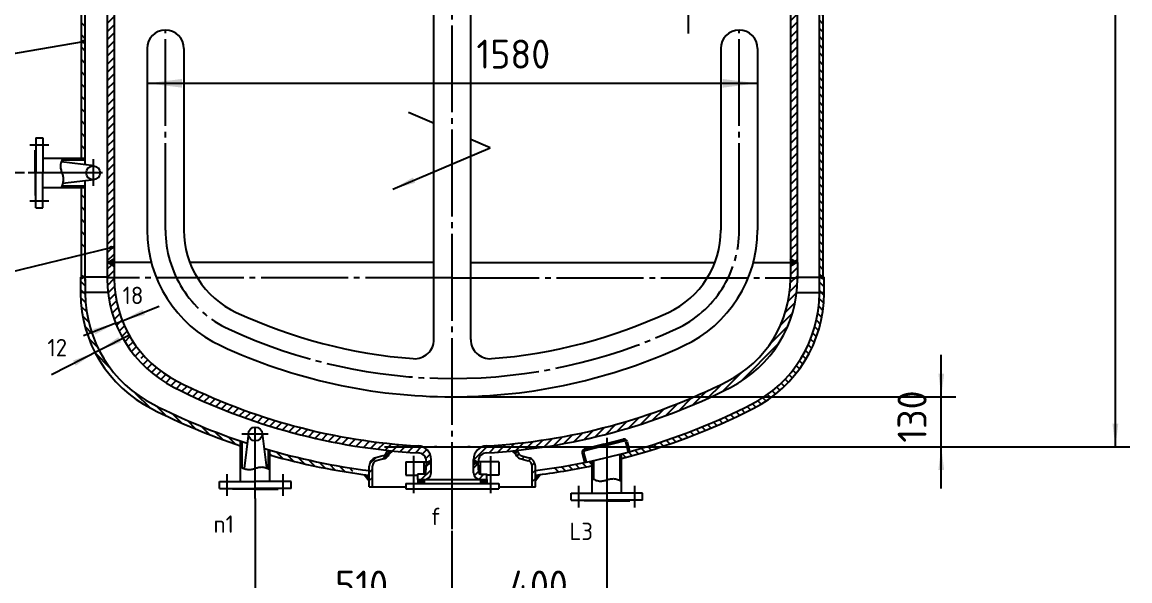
# Model space of a CAD drawing. Extents: x -623 to 82863, y -5386 to 376.
# Drawn here: x 5477.5 to 5668.7, y -234.7 to -138.3 of the extents above; entities that cross this region are included whole.
import ezdxf

# ---------------------------------------------------------------- set-up
doc = ezdxf.new("R2010")
doc.units = 0
doc.linetypes.add('DASHDOT', pattern=[18, 15, -1, 1, -1])
doc.linetypes.add('DASHED', pattern=[4, 3, -1])
doc.layers.get('0').update_dxf_attribs({"color": 8, "linetype": 'CONTINUOUS'})
for name, color, linetype in [('1', 8, 'CONTINUOUS'), ('2', 94, 'DASHDOT'), ('3', 2, 'DASHED'), ('85', 7, 'CONTINUOUS')]:
    doc.layers.add(name, color=color, linetype=linetype)
doc.styles.get("Standard").update_dxf_attribs({"font": 'cadt_en', "bigfont": 'cadt_hz'})
doc.styles.add('STYLE1', font='tssdeng.shx', dxfattribs={"width": 0.7, "bigfont": 'hztxt.shx'})
doc.dimstyles.get("Standard").update_dxf_attribs({"dimtxt": 3.5, "dimasz": 4, "dimexe": 2, "dimexo": 0, "dimgap": 1, "dimtad": 1, "dimtoh": 1, "dimdec": 4, "dimzin": 0, "dimtxsty": 'STANDARD', "dimcen": 0, "dimazin": 3, "dimtfac": 1, "dimtdec": 4, "dimtmove": 0, "dimatfit": 3, "dimtolj": 1, "dimtzin": 0})

# ---------------------------------------------------------------- blocks, each defined once
blk = doc.blocks.new('*D30')
for p, q in [((5517.77, -220.54), (5517.77, -243.01)), ((5517.77, -240.51), (5551.77, -240.51))]:
    blk.add_line(p, q)
for points in [[(5517.77, -240.51), (5521.77, -240.01), (5521.77, -241.01)], [(5551.77, -240.51), (5547.77, -241.01), (5547.77, -240.01)]]:
    blk.add_solid(points)
at = {"style": 'STYLE1'}
blk.add_text('510', height=5, dxfattribs=at).set_placement((5531.56, -237.97))
blk = doc.blocks.new('*D31')
for p, q in [((5578.44, -225.06), (5578.44, -243.01)), ((5551.77, -241.4), (5551.77, -226.08, 1)), ((5551.77, -240.51), (5578.44, -240.51))]:
    blk.add_line(p, q)
for points in [[(5551.77, -240.51), (5555.77, -240.01), (5555.77, -241.01)], [(5578.44, -240.51), (5574.44, -241.01), (5574.44, -240.01)]]:
    blk.add_solid(points)
at = {"style": 'STYLE1'}
blk.add_text('400', height=5, dxfattribs=at).set_placement((5561.58, -237.97))
blk = doc.blocks.new('*U48')
at = {"layer": '1'}
for p, q in [((5547.6, -214.36), (5548.04, -213.93)), ((5547.82, -214.05), (5548.11, -214.33)), ((5548, -213.94), (5548.11, -214.05)), ((5547.47, -214.26), (5547.54, -214.33)), ((5548.11, -214.61), (5547.65, -214.15)), ((5547.78, -214.47), (5548.11, -214.14)), ((5547.96, -214.57), (5548.11, -214.42)), ((5545.84, -217.82), (5546.39, -217.27)), ((5545.84, -217.54), (5546.11, -217.27)), ((5545.84, -217.44), (5546.34, -217.94)), ((5545.84, -217.72), (5546.06, -217.94)), ((5546.62, -217.94), (5545.96, -217.27)), ((5546, -217.94), (5546.67, -217.27)), ((5546.91, -217.94), (5546.24, -217.27)), ((5546.29, -217.94), (5546.91, -217.32)), ((5546.52, -217.27), (5546.91, -217.65)), ((5546.57, -217.94), (5546.91, -217.6)), ((5546.81, -217.27), (5546.91, -217.37)), ((5546.85, -217.94), (5546.91, -217.89, 1))]:
    blk.add_line(p, q, dxfattribs=at)
blk = doc.blocks.new('*U49')
at = {"layer": '1'}
for p, q in [((5555.44, -214.16), (5555.61, -213.99)), ((5555.44, -214.03), (5555.84, -214.43)), ((5555.44, -214.44), (5555.79, -214.09)), ((5555.66, -214.53), (5555.44, -214.31)), ((5555.48, -214.63), (5555.44, -214.59)), ((5555.6, -214.56), (5555.97, -214.19)), ((5556.02, -214.32), (5555.78, -214.08)), ((5556.64, -217.77), (5557.14, -217.27)), ((5556.64, -217.49), (5556.85, -217.27)), ((5557.09, -217.94), (5556.64, -217.49)), ((5556.81, -217.94), (5556.64, -217.77)), ((5557.37, -217.94), (5556.7, -217.27)), ((5556.75, -217.94), (5557.42, -217.27)), ((5557.65, -217.94), (5556.99, -217.27)), ((5557.04, -217.94), (5557.7, -217.27)), ((5557.27, -217.27), (5557.71, -217.71)), ((5557.32, -217.94), (5557.71, -217.55)), ((5557.71, -217.42), (5557.55, -217.27)), ((5557.6, -217.94), (5557.71, -217.83, 1))]:
    blk.add_line(p, q, dxfattribs=at)
blk = doc.blocks.new('*U50')
at = {"layer": '1'}
for p, q in [((5492.24, -93.23), (5492.27, -93.2)), ((5492.24, -94.64), (5493.44, -93.44)), ((5492.24, -96.06), (5493.44, -94.86)), ((5492.24, -97.47), (5493.44, -96.27)), ((5492.24, -98.89), (5493.44, -97.69)), ((5492.24, -100.3), (5493.44, -99.1)), ((5492.24, -101.71), (5493.44, -100.51)), ((5492.24, -103.13), (5493.44, -101.93)), ((5492.24, -104.54), (5493.44, -103.34)), ((5492.24, -105.96), (5493.44, -104.76)), ((5492.24, -107.37), (5493.44, -106.17)), ((5492.24, -108.79), (5493.44, -107.59)), ((5492.24, -110.2), (5493.44, -109)), ((5492.24, -111.61), (5493.44, -110.41)), ((5492.24, -113.03), (5493.44, -111.83)), ((5492.24, -114.44), (5493.44, -113.24)), ((5492.24, -115.86), (5493.44, -114.66)), ((5492.24, -117.27), (5493.44, -116.07)), ((5492.24, -118.69), (5493.44, -117.49)), ((5492.24, -120.1), (5493.44, -118.9)), ((5492.24, -121.51), (5493.44, -120.31)), ((5492.24, -122.93), (5493.44, -121.73)), ((5492.24, -124.34), (5493.44, -123.14)), ((5492.24, -125.76), (5493.44, -124.56)), ((5492.24, -127.17), (5493.44, -125.97)), ((5492.24, -128.58), (5493.44, -127.38)), ((5492.24, -130), (5493.44, -128.8)), ((5492.24, -131.41), (5493.44, -130.21)), ((5492.24, -132.83), (5493.44, -131.63)), ((5492.24, -134.24), (5493.44, -133.04)), ((5492.24, -135.66), (5493.44, -134.46)), ((5492.24, -137.07), (5493.44, -135.87)), ((5492.24, -138.48), (5493.44, -137.28)), ((5492.24, -139.9), (5493.44, -138.7)), ((5492.24, -141.31), (5493.44, -140.11)), ((5492.24, -142.73), (5493.44, -141.53)), ((5492.24, -144.14), (5493.44, -142.94)), ((5492.24, -145.56), (5493.44, -144.36)), ((5492.24, -146.97), (5493.44, -145.77)), ((5492.24, -148.38), (5493.44, -147.18)), ((5492.24, -149.8), (5493.44, -148.6)), ((5492.24, -151.21), (5493.44, -150.01)), ((5492.24, -152.63), (5493.44, -151.43)), ((5492.24, -154.04), (5493.44, -152.84)), ((5492.24, -155.45), (5493.44, -154.25)), ((5492.24, -156.87), (5493.44, -155.67)), ((5492.24, -158.28), (5493.44, -157.08)), ((5492.24, -159.7), (5493.44, -158.5)), ((5492.24, -161.11), (5493.44, -159.91)), ((5492.24, -162.53), (5493.44, -161.33)), ((5492.24, -163.94), (5493.44, -162.74)), ((5492.24, -165.35), (5493.44, -164.15)), ((5492.24, -166.77), (5493.44, -165.57)), ((5492.24, -168.18), (5493.44, -166.98)), ((5492.24, -169.6), (5493.44, -168.4)), ((5492.24, -171.01), (5493.44, -169.81)), ((5492.24, -172.43), (5493.44, -171.23)), ((5492.24, -173.84), (5493.44, -172.64)), ((5492.24, -175.25), (5493.44, -174.05)), ((5492.24, -176.67), (5493.44, -175.47)), ((5492.24, -178.08), (5493.44, -176.88)), ((5492.24, -179.5), (5493.44, -178.3, 1))]:
    blk.add_line(p, q, dxfattribs=at)
blk = doc.blocks.new('*U51')
at = {"layer": '1'}
for p, q in [((5492.24, -180.91), (5493.01, -180.14)), ((5492.24, -182.33), (5493.44, -181.13)), ((5492.27, -183.71), (5493.44, -182.54)), ((5492.38, -185.01), (5493.48, -183.91)), ((5492.56, -186.24), (5493.61, -185.19)), ((5492.8, -187.42), (5493.81, -186.41)), ((5493.1, -188.53), (5494.08, -187.56)), ((5493.45, -189.6), (5494.4, -188.65)), ((5493.84, -190.62), (5494.76, -189.7)), ((5494.28, -191.6), (5495.18, -190.7)), ((5494.75, -192.54), (5495.64, -191.65)), ((5495.27, -193.44), (5496.14, -192.56)), ((5495.82, -194.3), (5496.68, -193.44)), ((5496.4, -195.13), (5497.26, -194.27)), ((5497.02, -195.93), (5497.88, -195.07)), ((5497.68, -196.68), (5497.73, -196.63)), ((5498.07, -196.29), (5498.53, -195.83)), ((5498.37, -197.41), (5499.22, -196.56)), ((5499.09, -198.1), (5499.94, -197.25)), ((5499.85, -198.76), (5500.7, -197.91)), ((5500.64, -199.38), (5501.49, -198.53)), ((5501.46, -199.97), (5502.33, -199.11)), ((5502.32, -200.53), (5503.2, -199.65)), ((5503.22, -201.04), (5504.11, -200.16)), ((5504.15, -201.53), (5505.05, -200.63)), ((5505.1, -201.99), (5505.99, -201.1)), ((5506.05, -202.46), (5506.95, -201.55)), ((5507.01, -202.91), (5507.92, -202)), ((5507.98, -203.35), (5508.89, -202.45)), ((5508.96, -203.79), (5509.87, -202.88)), ((5509.94, -204.22), (5510.86, -203.3)), ((5510.94, -204.64), (5511.86, -203.72)), ((5511.94, -205.05), (5512.86, -204.13)), ((5512.95, -205.45), (5513.88, -204.53)), ((5513.97, -205.85), (5514.9, -204.92)), ((5515, -206.23), (5515.94, -205.3)), ((5516.04, -206.61), (5516.98, -205.67)), ((5517.08, -206.98), (5518.03, -206.03)), ((5518.14, -207.34), (5519.09, -206.39)), ((5519.2, -207.68), (5520.16, -206.73)), ((5520.28, -208.02), (5521.24, -207.06)), ((5521.36, -208.36), (5522.33, -207.39)), ((5522.46, -208.68), (5523.43, -207.7)), ((5523.56, -208.99), (5524.54, -208.01)), ((5524.67, -209.29), (5525.66, -208.3)), ((5525.8, -209.58), (5526.79, -208.59)), ((5526.93, -209.86), (5527.93, -208.86)), ((5528.08, -210.12), (5529.08, -209.12)), ((5529.23, -210.38), (5530.25, -209.37)), ((5530.4, -210.63), (5531.42, -209.61)), ((5531.58, -210.86), (5532.61, -209.84)), ((5532.77, -211.09), (5533.81, -210.05)), ((5533.97, -211.3), (5535.02, -210.26)), ((5535.19, -211.5), (5536.24, -210.45)), ((5536.42, -211.69), (5537.48, -210.62)), ((5537.66, -211.86), (5538.73, -210.79)), ((5538.91, -212.02), (5539.99, -210.94)), ((5540.18, -212.17), (5541.27, -211.08)), ((5541.46, -212.3), (5542.56, -211.2)), ((5542.76, -212.42), (5543.87, -211.3)), ((5544.07, -212.52), (5545.19, -211.4)), ((5545.39, -212.61), (5546.46, -211.54)), ((5546.56, -212.85), (5547.36, -212.06)), ((5547.21, -213.62), (5547.94, -212.89, 1))]:
    blk.add_line(p, q, dxfattribs=at)
blk = doc.blocks.new('*U52')
at = {"layer": '1'}
for p, q in [((5610.11, -180.42), (5610.19, -180.34)), ((5610.11, -181.84), (5611.31, -180.64)), ((5609.98, -184.79), (5611.29, -183.49)), ((5610.09, -183.26), (5611.31, -182.05)), ((5609.72, -186.47), (5611.16, -185.02)), ((5609.24, -188.36), (5610.89, -186.71)), ((5608.4, -190.61), (5610.43, -188.59)), ((5606.6, -193.83), (5609.63, -190.8)), ((5601.47, -200.38), (5608.08, -193.76, 1)), ((5598.42, -202.01), (5601.53, -198.9)), ((5593.22, -204.38), (5595.57, -202.03)), ((5595.74, -203.27), (5598.27, -200.75)), ((5588.54, -206.23), (5590.62, -204.15)), ((5590.83, -205.36), (5593.03, -203.16)), ((5584.22, -207.72), (5586.12, -205.83)), ((5586.34, -207.02), (5588.32, -205.03)), ((5576.37, -209.91), (5578.02, -208.27)), ((5578.25, -209.45), (5579.95, -207.75)), ((5580.18, -208.93), (5581.94, -207.17)), ((5582.17, -208.36), (5583.99, -206.54)), ((5567.6, -211.62), (5569.04, -210.17)), ((5569.28, -211.35), (5570.76, -209.87)), ((5571, -211.05), (5572.51, -209.53)), ((5572.75, -210.71), (5574.3, -209.16)), ((5574.54, -210.33), (5576.14, -208.74)), ((5555.44, -213.88), (5557.89, -211.42)), ((5558.12, -212.61), (5559.41, -211.32)), ((5559.63, -212.51), (5560.94, -211.2)), ((5561.17, -212.38), (5562.51, -211.05)), ((5562.74, -212.23), (5564.1, -210.88)), ((5564.33, -212.06), (5565.72, -210.67)), ((5565.95, -211.85), (5567.36, -210.44)), ((5546.39, -217.27), (5548.11, -215.55)), ((5547.25, -214.99), (5547.78, -214.47)), ((5555.44, -215.29), (5556.25, -214.48)), ((5555.56, -216.59), (5556.35, -215.79)), ((5545.84, -216.41), (5545.91, -216.34)), ((5556.33, -217.23), (5557.22, -216.34)), ((5557.7, -217.27), (5557.71, -217.27))]:
    blk.add_line(p, q, dxfattribs=at)
blk = doc.blocks.new('*U53')
at = {"layer": '1'}
for p, q in [((5610.11, -60.22), (5610.51, -59.82)), ((5610.11, -61.63), (5611.31, -60.43)), ((5610.11, -63.04), (5611.31, -61.84)), ((5610.11, -64.46), (5611.31, -63.26)), ((5610.11, -65.87), (5611.31, -64.67)), ((5610.11, -67.29), (5611.31, -66.09)), ((5610.11, -68.7), (5611.31, -67.5)), ((5610.11, -70.12), (5611.31, -68.92)), ((5610.11, -71.53), (5611.31, -70.33)), ((5610.11, -72.94), (5611.31, -71.74)), ((5610.11, -74.36), (5611.31, -73.16)), ((5610.11, -75.77), (5611.31, -74.57)), ((5610.11, -77.19), (5611.31, -75.99)), ((5610.11, -78.6), (5611.31, -77.4)), ((5610.11, -80.01), (5611.31, -78.81)), ((5610.11, -81.43), (5611.31, -80.23)), ((5610.11, -82.84), (5611.31, -81.64)), ((5610.11, -84.26), (5611.31, -83.06)), ((5610.11, -85.67), (5611.31, -84.47)), ((5610.11, -87.09), (5611.31, -85.89)), ((5610.11, -88.5), (5611.31, -87.3)), ((5610.11, -89.91), (5611.31, -88.71)), ((5610.11, -91.33), (5611.31, -90.13)), ((5610.11, -92.74), (5611.31, -91.54)), ((5610.11, -94.16), (5611.31, -92.96)), ((5610.11, -95.57), (5611.31, -94.37)), ((5610.11, -96.99), (5611.31, -95.79)), ((5610.11, -98.4), (5611.31, -97.2)), ((5610.11, -99.81), (5611.31, -98.61)), ((5610.11, -101.23), (5611.31, -100.03)), ((5610.11, -102.64), (5611.31, -101.44)), ((5610.11, -104.06), (5611.31, -102.86)), ((5610.11, -105.47), (5611.31, -104.27)), ((5610.11, -106.88), (5611.31, -105.68)), ((5610.11, -108.3), (5611.31, -107.1)), ((5610.11, -109.71), (5611.31, -108.51)), ((5610.11, -111.13), (5611.31, -109.93)), ((5610.11, -112.54), (5611.31, -111.34)), ((5610.11, -113.96), (5611.31, -112.76)), ((5610.11, -115.37), (5611.31, -114.17)), ((5610.11, -116.78), (5611.31, -115.58)), ((5610.11, -118.2), (5611.31, -117)), ((5610.11, -119.61), (5611.31, -118.41)), ((5610.11, -121.03), (5611.31, -119.83)), ((5610.11, -122.44), (5611.31, -121.24)), ((5610.11, -123.86), (5611.31, -122.66)), ((5610.11, -125.27), (5611.31, -124.07)), ((5610.11, -126.68), (5611.31, -125.48)), ((5610.11, -128.1), (5611.31, -126.9)), ((5610.11, -129.51), (5611.31, -128.31)), ((5610.11, -130.93), (5611.31, -129.73)), ((5610.11, -132.34), (5611.31, -131.14)), ((5610.11, -133.75), (5611.31, -132.55)), ((5610.11, -135.17), (5611.31, -133.97)), ((5610.11, -136.58), (5611.31, -135.38)), ((5610.11, -138), (5611.31, -136.8)), ((5610.11, -139.41), (5611.31, -138.21)), ((5610.11, -140.83), (5611.31, -139.63)), ((5610.11, -142.24), (5611.31, -141.04)), ((5610.11, -143.65), (5611.31, -142.45)), ((5610.11, -145.07), (5611.31, -143.87)), ((5610.11, -146.48), (5611.31, -145.28)), ((5610.11, -147.9), (5611.31, -146.7)), ((5610.11, -149.31), (5611.31, -148.11)), ((5610.11, -150.73), (5611.31, -149.53)), ((5610.11, -152.14), (5611.31, -150.94)), ((5610.11, -153.55), (5611.31, -152.35)), ((5610.11, -154.97), (5611.31, -153.77)), ((5610.11, -156.38), (5611.31, -155.18)), ((5610.11, -157.8), (5611.31, -156.6)), ((5610.11, -159.21), (5611.31, -158.01)), ((5610.11, -160.62), (5611.31, -159.42)), ((5610.11, -162.04), (5611.31, -160.84)), ((5610.11, -163.45), (5611.31, -162.25)), ((5610.11, -164.87), (5611.31, -163.67)), ((5610.11, -166.28), (5611.31, -165.08)), ((5610.11, -167.7), (5611.31, -166.5)), ((5610.11, -169.11), (5611.31, -167.91)), ((5610.11, -170.52), (5611.31, -169.32)), ((5610.11, -171.94), (5611.31, -170.74)), ((5610.11, -173.35), (5611.31, -172.15)), ((5610.11, -174.77), (5611.31, -173.57)), ((5610.11, -176.18), (5611.31, -174.98)), ((5610.11, -177.6), (5611.31, -176.4)), ((5610.11, -179.01), (5611.31, -177.81)), ((5610.91, -179.62), (5611.31, -179.22, 1))]:
    blk.add_line(p, q, dxfattribs=at)
blk = doc.blocks.new('*U54')
blk.add_line((5493.51, -190.33), (5501.19, -187.31))
blk.add_solid([(5494.81, -189.82), (5498.35, -187.89), (5498.72, -188.82)])
blk = doc.blocks.new('*U55')
blk.add_line((5493.69, -190.26), (5488.11, -192.45))
blk.add_solid([(5493.69, -190.26), (5490.15, -192.19), (5489.79, -191.25)])
blk = doc.blocks.new('*U56')
for p, q in [((5487.64, -183), (5488.44, -183.79)), ((5488.33, -182.27), (5488.44, -182.38)), ((5487.64, -184.41), (5488.44, -185.21)), ((5487.65, -185.84), (5488.5, -186.68)), ((5487.75, -187.35), (5488.68, -188.28)), ((5489.01, -190.03), (5487.98, -189)), ((5489.58, -192.01), (5488.39, -190.81)), ((5490.56, -194.4), (5489.05, -192.89)), ((5492.74, -197.99), (5490.19, -195.44, 1))]:
    blk.add_line(p, q)
blk = doc.blocks.new('*U57')
for p, q in [((5488.07, -182.14), (5487.64, -182.57)), ((5487.65, -182.27), (5487.64, -182.29)), ((5487.71, -182.62), (5487.64, -182.54)), ((5487.89, -182.51), (5487.65, -182.27)), ((5487.89, -182.03), (5487.77, -182.15)), ((5488.07, -182.41), (5487.77, -182.11)), ((5488.25, -182.31), (5488.09, -182.15)), ((5488.25, -182.24), (5488.1, -182.39, 1))]:
    blk.add_line(p, q)
blk = doc.blocks.new('*U58')
blk.add_line((5490.92, -194.88), (5482.61, -199.16))
blk.add_solid([(5490.11, -195.3), (5486.78, -197.58), (5486.33, -196.69)])
blk = doc.blocks.new('*U59')
blk.add_line((5490.82, -194.93), (5496.16, -192.19))
blk.add_solid([(5490.82, -194.93), (5494.15, -192.66), (5494.61, -193.55)])
blk = doc.blocks.new('*U60')
for p, q in [((5493.55, -200.22), (5494.84, -201.51, 1)), ((5497.07, -202.32), (5499.62, -204.87)), ((5500.67, -204.51), (5502.41, -206.25)), ((5503.41, -205.84), (5505.03, -207.46)), ((5506, -207.01), (5507.52, -208.53)), ((5509.9, -209.49), (5508.46, -208.06)), ((5510.81, -208.99), (5512.18, -210.36)), ((5513.06, -209.83), (5514.37, -211.14)), ((5515.24, -210.59), (5515.24, -210.6))]:
    blk.add_line(p, q)
blk = doc.blocks.new('*U61')
for p, q in [((5575.91, -217.11), (5576.01, -217.16, 1)), ((5576.01, -217.16), (5576.14, -217.21)), ((5576.14, -217.21), (5576.29, -217.27)), ((5576.29, -217.27), (5576.45, -217.33)), ((5576.45, -217.33), (5576.62, -217.39)), ((5576.62, -217.39), (5576.79, -217.44)), ((5576.79, -217.44), (5576.97, -217.48)), ((5576.97, -217.48), (5577.15, -217.51)), ((5577.15, -217.51), (5577.32, -217.52)), ((5577.32, -217.52), (5577.49, -217.51)), ((5577.49, -217.51), (5577.65, -217.5)), ((5577.65, -217.5), (5577.81, -217.47)), ((5577.81, -217.47), (5577.97, -217.44)), ((5577.97, -217.44), (5578.13, -217.4)), ((5578.13, -217.4), (5578.28, -217.35)), ((5578.28, -217.35), (5578.44, -217.3)), ((5578.44, -217.3), (5578.59, -217.26)), ((5578.59, -217.26), (5578.75, -217.21)), ((5578.75, -217.21), (5578.91, -217.17)), ((5578.91, -217.17), (5579.06, -217.14)), ((5579.06, -217.14), (5579.22, -217.11)), ((5579.22, -217.11), (5579.39, -217.1)), ((5579.39, -217.1), (5579.56, -217.09)), ((5579.56, -217.09), (5579.73, -217.1)), ((5579.73, -217.1), (5579.91, -217.13)), ((5579.91, -217.13), (5580.08, -217.17)), ((5580.08, -217.17), (5580.26, -217.22)), ((5580.26, -217.22), (5580.43, -217.28)), ((5580.43, -217.28), (5580.59, -217.34)), ((5580.59, -217.34), (5580.73, -217.4)), ((5580.73, -217.4), (5580.86, -217.45)), ((5580.86, -217.45), (5580.97, -217.5))]:
    blk.add_line(p, q)
blk = doc.blocks.new('*U62')
for p, q in [((5580.71, -213.84), (5580.97, -214.1)), ((5575.91, -214.69), (5576.17, -214.96)), ((5580.71, -215.25), (5580.97, -215.52)), ((5575.91, -216.11), (5576.17, -216.37, 1)), ((5580.71, -216.66), (5580.97, -216.93))]:
    blk.add_line(p, q)
blk = doc.blocks.new('*U63')
for p, q in [((5615.11, -183.18), (5615.91, -183.98)), ((5615.11, -184.6), (5615.9, -185.39)), ((5614.99, -187.31), (5615.71, -188.03)), ((5615.09, -185.99), (5615.84, -186.75)), ((5614.82, -188.56), (5615.51, -189.25)), ((5614.31, -190.87), (5614.96, -191.52)), ((5614.6, -189.74), (5615.26, -190.41)), ((5613.6, -192.99), (5614.22, -193.61)), ((5613.98, -191.96), (5614.61, -192.58)), ((5612.72, -194.94), (5613.31, -195.53)), ((5613.18, -193.98), (5613.78, -194.59)), ((5611.68, -196.73), (5612.26, -197.31)), ((5612.22, -195.85), (5612.8, -196.44)), ((5610.51, -198.38), (5611.08, -198.95)), ((5611.11, -197.57), (5611.69, -198.15)), ((5608.49, -200.61), (5609.06, -201.18)), ((5609.2, -199.9), (5609.76, -200.47)), ((5609.87, -199.16), (5610.44, -199.73)), ((5606.18, -202.54), (5606.75, -203.11)), ((5606.98, -201.93), (5607.55, -202.5)), ((5607.75, -201.29), (5608.32, -201.85)), ((5603.56, -204.16), (5604.15, -204.75)), ((5604.47, -203.66), (5605.05, -204.24)), ((5605.34, -203.12), (5605.92, -203.69)), ((5599.75, -206.02), (5600.36, -206.62)), ((5600.72, -205.56), (5601.32, -206.16)), ((5601.67, -205.1), (5602.27, -205.7)), ((5602.62, -204.64), (5603.22, -205.23)), ((5594.83, -208.16), (5595.44, -208.77)), ((5595.83, -207.75), (5596.44, -208.36)), ((5596.82, -207.33), (5597.43, -207.93)), ((5597.81, -206.9), (5598.41, -207.5)), ((5598.78, -206.46), (5599.39, -207.06)), ((5589.71, -210.11), (5590.33, -210.74)), ((5590.75, -209.74), (5591.37, -210.36)), ((5591.78, -209.35), (5592.4, -209.98)), ((5592.8, -208.96), (5593.42, -209.58)), ((5593.82, -208.57), (5594.44, -209.18)), ((5585.46, -211.52), (5585.55, -211.61, 1)), ((5586.53, -211.18), (5586.96, -211.61)), ((5587.6, -210.83), (5588.23, -211.46)), ((5588.66, -210.47), (5589.29, -211.1))]:
    blk.add_line(p, q)
blk = doc.blocks.new('*U64')
for p, q in [((5615.77, -67.88), (5615.11, -67.22)), ((5615.77, -69.3), (5615.11, -68.63)), ((5615.77, -70.71), (5615.11, -70.05)), ((5615.77, -72.13), (5615.11, -71.46)), ((5615.11, -72.87), (5615.77, -73.54)), ((5615.77, -74.95), (5615.11, -74.29)), ((5615.77, -76.37), (5615.11, -75.7)), ((5615.77, -77.78), (5615.11, -77.12)), ((5615.77, -79.2), (5615.11, -78.53)), ((5615.77, -80.61), (5615.11, -79.94)), ((5615.77, -82.03), (5615.11, -81.36)), ((5615.77, -83.44), (5615.11, -82.77)), ((5615.77, -84.85), (5615.11, -84.19)), ((5615.77, -86.27), (5615.11, -85.6)), ((5615.77, -87.68), (5615.11, -87.02)), ((5615.77, -89.1), (5615.11, -88.43)), ((5615.77, -90.51), (5615.11, -89.84)), ((5615.77, -91.93), (5615.11, -91.26)), ((5615.77, -93.34), (5615.11, -92.67)), ((5615.77, -94.75), (5615.11, -94.09)), ((5615.77, -96.17), (5615.11, -95.5)), ((5615.77, -97.58), (5615.11, -96.92)), ((5615.77, -99), (5615.11, -98.33)), ((5615.77, -100.41), (5615.11, -99.74)), ((5615.77, -101.82), (5615.11, -101.16)), ((5615.77, -103.24), (5615.11, -102.57)), ((5615.77, -104.65), (5615.11, -103.99)), ((5615.77, -106.07), (5615.11, -105.4)), ((5615.77, -107.48), (5615.11, -106.81)), ((5615.77, -108.9), (5615.11, -108.23)), ((5615.77, -110.31), (5615.11, -109.64)), ((5615.77, -111.72), (5615.11, -111.06)), ((5615.77, -113.14), (5615.11, -112.47)), ((5615.77, -114.55), (5615.11, -113.89)), ((5615.77, -115.97), (5615.11, -115.3)), ((5615.77, -117.38), (5615.11, -116.71)), ((5615.77, -118.8), (5615.11, -118.13)), ((5615.77, -120.21), (5615.11, -119.54)), ((5615.77, -121.62), (5615.11, -120.96)), ((5615.77, -123.04), (5615.11, -122.37)), ((5615.77, -124.45), (5615.11, -123.79)), ((5615.77, -125.87), (5615.11, -125.2)), ((5615.77, -127.28), (5615.11, -126.61)), ((5615.11, -128.03), (5615.77, -128.69)), ((5615.77, -130.11), (5615.11, -129.44)), ((5615.77, -131.52), (5615.11, -130.86)), ((5615.77, -132.94), (5615.11, -132.27)), ((5615.77, -134.35), (5615.11, -133.68)), ((5615.77, -135.77), (5615.11, -135.1)), ((5615.77, -137.18), (5615.11, -136.51)), ((5615.77, -138.59), (5615.11, -137.93)), ((5615.77, -140.01), (5615.11, -139.34)), ((5615.77, -141.42), (5615.11, -140.76)), ((5615.77, -142.84), (5615.11, -142.17)), ((5615.77, -144.25), (5615.11, -143.58)), ((5615.77, -145.67), (5615.11, -145)), ((5615.77, -147.08), (5615.11, -146.41)), ((5615.77, -148.49), (5615.11, -147.83)), ((5615.77, -149.91), (5615.11, -149.24)), ((5615.77, -151.32), (5615.11, -150.66)), ((5615.77, -152.74), (5615.11, -152.07)), ((5615.77, -154.15), (5615.11, -153.48)), ((5615.11, -154.9), (5615.77, -155.56)), ((5615.77, -156.98), (5615.11, -156.31)), ((5615.77, -158.39), (5615.11, -157.73)), ((5615.77, -159.81), (5615.11, -159.14)), ((5615.77, -161.22), (5615.11, -160.56)), ((5615.77, -162.64), (5615.11, -161.97)), ((5615.77, -164.05), (5615.11, -163.38)), ((5615.77, -165.46), (5615.11, -164.8)), ((5615.77, -166.88), (5615.11, -166.21)), ((5615.77, -168.29), (5615.11, -167.63)), ((5615.77, -169.71), (5615.11, -169.04)), ((5615.77, -171.12), (5615.11, -170.45)), ((5615.77, -172.54), (5615.11, -171.87)), ((5615.77, -173.95), (5615.11, -173.28)), ((5615.77, -175.36), (5615.11, -174.7)), ((5615.77, -176.78), (5615.11, -176.11)), ((5615.77, -178.19), (5615.11, -177.53)), ((5615.77, -179.61), (5615.11, -178.94)), ((5615.77, -181.02), (5615.11, -180.35)), ((5615.11, -181.77), (5615.61, -182.27, 1))]:
    blk.add_line(p, q)
blk = doc.blocks.new('*U65')
for p, q in [((5615.29, -182.31), (5615.45, -182.15)), ((5615.29, -182.24), (5615.45, -182.39)), ((5615.47, -182.41), (5615.77, -182.11)), ((5615.47, -182.14), (5615.91, -182.57)), ((5615.65, -182.03), (5615.77, -182.15)), ((5615.65, -182.51), (5615.89, -182.27)), ((5615.83, -182.62), (5615.91, -182.54, 1)), ((5615.89, -182.27), (5615.91, -182.29))]:
    blk.add_line(p, q)
blk = doc.blocks.new('*U66')
for p, q in [((5520.55, -213.08), (5520.31, -212.83, 1)), ((5522.5, -213.61), (5521.36, -212.47)), ((5524.39, -214.09), (5523.29, -212.99)), ((5526.25, -214.53), (5525.17, -213.46)), ((5527.01, -213.88), (5528.06, -214.93)), ((5528.81, -214.27), (5529.83, -215.29)), ((5530.57, -214.62), (5531.57, -215.61)), ((5532.3, -214.93), (5533.28, -215.91)), ((5534, -215.21), (5534.57, -215.79))]:
    blk.add_line(p, q)
blk = doc.blocks.new('*U67')
for p, q in [((5569.38, -215.24), (5570.08, -215.94, 1)), ((5570.6, -215.04), (5571.29, -215.73)), ((5571.8, -214.83), (5572.49, -215.52)), ((5573, -214.61), (5573.68, -215.3)), ((5574.18, -214.38), (5574.86, -215.06)), ((5575.35, -214.14), (5575.91, -214.69))]:
    blk.add_line(p, q)
blk = doc.blocks.new('*U68')
for p, q in [((5585.01, -212.49), (5584.37, -211.84)), ((5586.09, -212.15), (5585.55, -211.61)), ((5587.17, -211.81), (5586.96, -211.61)), ((5581.71, -213.43), (5581.06, -212.78, 1)), ((5582.82, -213.13), (5582.17, -212.48)), ((5583.92, -212.81), (5583.28, -212.17))]:
    blk.add_line(p, q)
blk = doc.blocks.new('*U69')
for p, q in [((5515.51, -210.86), (5515.24, -210.6)), ((5515.51, -212.28), (5515.24, -212.01)), ((5515.24, -213.42), (5515.51, -213.69)), ((5520.04, -212.57), (5520.31, -212.83)), ((5520.04, -213.98), (5520.31, -214.25)), ((5515.51, -215.1), (5515.24, -214.84, 1))]:
    blk.add_line(p, q)
blk = doc.blocks.new('*U70')
for p, q in [((5515.24, -215.1), (5515.35, -215.14, 1)), ((5515.35, -215.14), (5515.48, -215.2)), ((5515.48, -215.2), (5515.62, -215.26)), ((5515.62, -215.26), (5515.78, -215.32)), ((5515.78, -215.32), (5515.95, -215.38)), ((5515.95, -215.38), (5516.13, -215.43)), ((5516.13, -215.43), (5516.31, -215.47)), ((5516.31, -215.47), (5516.48, -215.49)), ((5516.48, -215.49), (5516.65, -215.51)), ((5516.65, -215.51), (5516.82, -215.5)), ((5516.82, -215.5), (5516.99, -215.49)), ((5516.99, -215.49), (5517.15, -215.46)), ((5517.15, -215.46), (5517.31, -215.43)), ((5517.31, -215.43), (5517.46, -215.39)), ((5517.46, -215.39), (5517.62, -215.34)), ((5517.62, -215.34), (5517.77, -215.29)), ((5517.77, -215.29), (5517.93, -215.25)), ((5517.93, -215.25), (5518.08, -215.2)), ((5518.08, -215.2), (5518.24, -215.16)), ((5518.24, -215.16), (5518.4, -215.13)), ((5518.4, -215.13), (5518.56, -215.1)), ((5518.56, -215.1), (5518.72, -215.09)), ((5518.72, -215.09), (5518.89, -215.08)), ((5518.89, -215.08), (5519.06, -215.09)), ((5519.06, -215.09), (5519.24, -215.12)), ((5519.24, -215.12), (5519.42, -215.16)), ((5519.42, -215.16), (5519.59, -215.21)), ((5519.59, -215.21), (5519.76, -215.27)), ((5519.76, -215.27), (5519.92, -215.33)), ((5519.92, -215.33), (5520.07, -215.39)), ((5520.07, -215.39), (5520.2, -215.44)), ((5520.2, -215.44), (5520.31, -215.49))]:
    blk.add_line(p, q)
blk = doc.blocks.new('*U71')
at = {"layer": '1'}
for p, q in [((5610.11, -179.29), (5610.19, -179.21)), ((5610.11, -179.58), (5610.37, -179.31)), ((5610.79, -179.99), (5610.11, -179.31)), ((5610.11, -179.86), (5610.55, -179.41)), ((5610.11, -180.14), (5610.73, -179.52)), ((5610.11, -179.6), (5610.61, -180.1)), ((5610.19, -180.34), (5610.91, -179.62)), ((5610.4, -179.33), (5610.97, -179.89)), ((5610.11, -179.88), (5610.43, -180.2)), ((5610.11, -180.16), (5610.25, -180.31)), ((5610.86, -179.95), (5611.09, -179.72, 1)), ((5611.14, -179.79), (5611.07, -179.71))]:
    blk.add_line(p, q, dxfattribs=at)
blk = doc.blocks.new('*U72')
at = {"layer": '1'}
for p, q in [((5492.47, -179.83), (5492.74, -179.56)), ((5492.65, -179.93), (5493.41, -179.17)), ((5492.71, -179.58), (5493.44, -180.31)), ((5492.83, -180.04), (5493.44, -179.43)), ((5492.89, -179.47), (5493.44, -180.03)), ((5493.07, -179.37), (5493.44, -179.74)), ((5493.25, -179.27), (5493.44, -179.46)), ((5493.42, -179.16), (5493.44, -179.18)), ((5492.53, -179.68), (5492.95, -180.11)), ((5493.01, -180.14), (5493.44, -179.71)), ((5493.19, -180.24), (5493.44, -179.99)), ((5493.37, -180.35), (5493.44, -180.28, 1))]:
    blk.add_line(p, q, dxfattribs=at)
blk = doc.blocks.new('*U91')
at = {"layer": '1'}
for p, q in [((5537.5, -214.54), (5538.55, -213.49)), ((5539.73, -213.73), (5540.83, -212.63)), ((5537.44, -216.02), (5537.97, -215.48)), ((5537.44, -217.43), (5537.97, -216.9)), ((5537.75, -218.54), (5537.97, -218.31, 1))]:
    blk.add_line(p, q, dxfattribs=at)
blk = doc.blocks.new('*U92')
at = {"layer": '1'}
for p, q in [((5562.88, -213.21), (5563.26, -212.83)), ((5563.78, -213.72), (5564.21, -213.28)), ((5564.89, -214.02), (5565.29, -213.62)), ((5565.55, -214.77), (5565.97, -214.35)), ((5565.57, -216.17), (5566.1, -215.64)), ((5565.57, -217.58), (5566.1, -217.05)), ((5566.03, -218.54), (5566.1, -218.46, 1))]:
    blk.add_line(p, q, dxfattribs=at)
blk = doc.blocks.new('*U93')
at = {"layer": '1'}
for p, q in [((5540.63, -212.3), (5540.71, -212.22)), ((5540.64, -212.22), (5541.08, -212.66)), ((5540.71, -212.43), (5540.9, -212.24)), ((5540.79, -212.57), (5541.09, -212.26)), ((5540.81, -212.6), (5540.97, -212.76)), ((5540.87, -212.24), (5541.19, -212.56)), ((5540.87, -212.7), (5541.29, -212.28)), ((5541.11, -212.27), (5541.31, -212.46)), ((5541.35, -212.29), (5541.42, -212.37)), ((5541.37, -212.41), (5541.48, -212.3, 1))]:
    blk.add_line(p, q, dxfattribs=at)
blk = doc.blocks.new('*U94')
at = {"layer": '1'}
for p, q in [((5562.05, -212.31), (5562.06, -212.3)), ((5562.14, -212.29), (5562.63, -212.79)), ((5562.17, -212.4), (5562.29, -212.28)), ((5562.28, -212.5), (5562.53, -212.26)), ((5562.71, -212.65), (5562.33, -212.28)), ((5562.39, -212.6), (5562.76, -212.23)), ((5562.51, -212.7), (5562.92, -212.29)), ((5562.79, -212.52), (5562.53, -212.26)), ((5562.62, -212.8), (5562.63, -212.79, 1)), ((5562.72, -212.24), (5562.86, -212.38)), ((5562.94, -212.25), (5562.91, -212.22))]:
    blk.add_line(p, q, dxfattribs=at)
blk = doc.blocks.new('*U95')
at = {"layer": '1'}
for p, q in [((5536.54, -216.39), (5536.54, -216.39)), ((5536.54, -216.39), (5537.44, -217.29)), ((5536.64, -216.51), (5536.73, -216.42)), ((5536.73, -216.62), (5536.92, -216.44)), ((5537.44, -217.08), (5536.78, -216.42)), ((5536.83, -216.74), (5537.11, -216.46)), ((5536.93, -216.85), (5537.29, -216.49)), ((5537.02, -216.97), (5537.44, -216.55)), ((5537.03, -216.45), (5537.44, -216.87)), ((5537.12, -217.08), (5537.44, -216.77)), ((5537.22, -217.2), (5537.44, -216.98)), ((5537.44, -216.66), (5537.27, -216.49)), ((5537.32, -217.31), (5537.44, -217.19)), ((5537.41, -217.43), (5537.44, -217.4, 1))]:
    blk.add_line(p, q, dxfattribs=at)
blk = doc.blocks.new('*U96')
at = {"layer": '1'}
for p, q in [((5567.01, -216.39), (5566.1, -217.29, 1)), ((5566.1, -217.08), (5566.76, -216.42)), ((5566.52, -216.45), (5566.1, -216.87)), ((5566.1, -216.66), (5566.28, -216.49)), ((5566.52, -216.97), (5566.1, -216.55)), ((5566.42, -217.08), (5566.1, -216.77)), ((5566.33, -217.2), (5566.1, -216.98)), ((5566.23, -217.31), (5566.1, -217.19)), ((5566.13, -217.43), (5566.1, -217.4)), ((5566.62, -216.85), (5566.25, -216.49)), ((5566.71, -216.74), (5566.44, -216.46)), ((5566.81, -216.62), (5566.63, -216.44)), ((5566.91, -216.51), (5566.81, -216.42)), ((5567.01, -216.39), (5567, -216.39))]:
    blk.add_line(p, q, dxfattribs=at)
blk = doc.blocks.new('*D97')
for p, q in [((5636.14, -218.8), (5636.14, -195.74)), ((5551.83, -202.94), (5638.64, -202.94)), ((5551.83, -211.6), (5638.64, -211.6))]:
    blk.add_line(p, q)
for points in [[(5636.14, -202.94), (5635.64, -198.94), (5636.64, -198.94)], [(5636.14, -211.6), (5636.64, -215.6), (5635.64, -215.6)]]:
    blk.add_solid(points)
at = {"style": 'STYLE1'}
blk.add_text('130', height=5, rotation=90, dxfattribs=at).set_placement((5633.6, -210.88))
blk = doc.blocks.new('*U116')
for p, q in [((5548.61, -155.75), (5544.22, -153.84)), ((5558.3, -159.98), (5554.94, -158.51)), ((5541.49, -167.1), (5558.3, -159.98))]:
    blk.add_line(p, q)
blk.add_solid([(5541.49, -167.1), (5544.98, -165.08), (5545.37, -166)])
blk = doc.blocks.new('*U117')
at = {"layer": '1'}
for p, q in [((5575.54, -212.03), (5575.87, -211.67, 1)), ((5578.21, -211.35), (5578.54, -210.99)), ((5580.87, -210.67), (5581.21, -210.31)), ((5581.91, -211.75), (5582.13, -211.52)), ((5574.33, -213.33), (5574.55, -213.1))]:
    blk.add_line(p, q, dxfattribs=at)
blk = doc.blocks.new('*D118')
blk.add_line((5499.11, -148.82), (5604.44, -148.82))
for points in [[(5499.11, -148.82), (5505.11, -148.07), (5505.11, -149.57)], [(5604.44, -148.82), (5598.44, -149.57), (5598.44, -148.07)]]:
    blk.add_solid(points)
at = {"style": 'STYLE1'}
blk.add_text('1580', height=5, dxfattribs=at).set_placement((5555.93, -146.28))
blk = doc.blocks.new('*U122')
for p, q in [((5484.7, -161.74), (5484.97, -162.01)), ((5486.12, -161.74), (5486.38, -162.01)), ((5487.53, -161.74), (5487.77, -161.98, 1)), ((5485.26, -166.54), (5485.53, -166.8)), ((5486.67, -166.54), (5486.94, -166.8))]:
    blk.add_line(p, q)
blk = doc.blocks.new('*D123')
for p, q in [((5488.48, -50.94), (5448.3, -50.94)), ((5450.8, -50.94), (5450.8, -164.27)), ((5477.93, -164.27), (5448.3, -164.27))]:
    blk.add_line(p, q)
for points in [[(5450.8, -50.94), (5451.3, -54.94), (5450.3, -54.94)], [(5450.8, -164.27), (5450.3, -160.27), (5451.3, -160.27)]]:
    blk.add_solid(points)
at = {"style": 'STYLE1'}
blk.add_text('1700', height=5, rotation=90, dxfattribs=at).set_placement((5448.26, -112.87))
blk = doc.blocks.new('*U131')
at = {"layer": '85'}
for p, q in [((5487.77, -127.74), (5488.44, -128.41)), ((5488.44, -130.53), (5487.77, -129.87)), ((5487.77, -131.99), (5488.44, -132.65)), ((5488.44, -134.78), (5487.77, -134.11)), ((5488.44, -136.9), (5487.77, -136.23)), ((5487.77, -138.35), (5488.44, -139.02)), ((5488.44, -141.14), (5487.77, -140.47)), ((5487.77, -142.59), (5488.44, -143.26)), ((5488.44, -145.38), (5487.77, -144.72)), ((5488.44, -147.5), (5487.77, -146.84)), ((5487.77, -148.96), (5488.44, -149.62)), ((5488.44, -151.75), (5487.77, -151.08)), ((5487.77, -153.2), (5488.44, -153.87)), ((5488.44, -155.99), (5487.77, -155.32)), ((5487.77, -157.44), (5488.44, -158.11)), ((5487.77, -159.56), (5488.44, -160.23)), ((5487.83, -161.74), (5487.77, -161.69, 1))]:
    blk.add_line(p, q, dxfattribs=at)
blk = doc.blocks.new('*U133')
at = {"layer": '1'}
for p, q in [((5487.77, -168.05), (5488.44, -168.72)), ((5487.77, -170.17), (5488.44, -170.84)), ((5488.44, -172.96), (5487.77, -172.29)), ((5487.77, -174.41), (5488.44, -175.08)), ((5487.77, -176.53), (5488.44, -177.2, 1))]:
    blk.add_line(p, q, dxfattribs=at)
blk = doc.blocks.new('*D134')
for p, q in [((5602.76, -50.94), (5668.68, -50.94)), ((5666.18, -211.61), (5666.18, -50.94)), ((5540.09, -211.61), (5668.68, -211.61))]:
    blk.add_line(p, q)
for points in [[(5666.18, -50.94), (5666.68, -54.94), (5665.68, -54.94)], [(5666.18, -211.61), (5665.68, -207.61), (5666.68, -207.61)]]:
    blk.add_solid(points)
at = {"style": 'STYLE1'}
blk.add_text('2410', height=5, rotation=90, dxfattribs=at).set_placement((5663.64, -131.28))

msp = doc.modelspace()

# ---------------------------------------------------------------- linework, layer by layer
for p, q in [((5426.70193, -151.99208), (5488.13124, -141.61271, 1)), ((5484.2647, -162.45898), (5484.21946, -162.63545)), ((5484.31651, -162.28832), (5484.2647, -162.45898)), ((5484.37156, -162.12721), (5484.31651, -162.28832)), ((5484.42653, -161.97941), (5484.37156, -162.12721)), ((5484.47808, -161.84866), (5484.42653, -161.97941)), ((5484.52288, -161.73873), (5484.47808, -161.84866)), ((5484.16203, -162.99075), (5484.15559, -163.16282)), ((5484.15559, -163.16282), (5484.16366, -163.33012)), ((5484.18412, -162.81395), (5484.16203, -162.99075)), ((5484.16366, -163.33012), (5484.18414, -163.49331)), ((5484.21946, -162.63545), (5484.18412, -162.81395)), ((5484.18414, -163.49331), (5484.21498, -163.65309)), ((5484.21498, -163.65309), (5484.25411, -163.81014)), ((5484.25411, -163.81014), (5484.29944, -163.96514)), ((5484.29944, -163.96514), (5484.34892, -164.11878)), ((5484.34892, -164.11878), (5484.40047, -164.27173)), ((5484.40047, -164.27173), (5484.45201, -164.42468)), ((5484.48443, -166.25514), (5484.42937, -166.41625)), ((5484.45201, -164.42468), (5484.50149, -164.57832)), ((5484.53624, -166.08448), (5484.48443, -166.25514)), ((5484.50149, -164.57832), (5484.54683, -164.73332)), ((5484.58148, -165.90802), (5484.53624, -166.08448)), ((5484.54683, -164.73332), (5484.58595, -164.89037)), ((5484.61681, -165.72951), (5484.58148, -165.90802)), ((5484.58595, -164.89037), (5484.61679, -165.05015)), ((5484.61679, -165.05015), (5484.63728, -165.21335)), ((5484.63891, -165.55271), (5484.61681, -165.72951)), ((5484.63728, -165.21335), (5484.64534, -165.38064)), ((5484.64534, -165.38064), (5484.63891, -165.55271)), ((5484.32285, -166.6948), (5484.27805, -166.80473)), ((5484.3744, -166.56406), (5484.32285, -166.6948)), ((5484.42937, -166.41625), (5484.3744, -166.56406)), ((5426.70193, -193.19634), (5492.93117, -177.17604))]:
    msp.add_line(p, q)
for centre in [(5488.13124, -141.61271), (5492.93117, -177.17604)]:
    msp.add_circle(centre, 0.2)
at = {"layer": '1'}
for p, q in [((5492.2389, -56.20506), (5492.2389, -179.77173)), ((5493.4389, -56.8209), (5493.4389, -180.38757, 6.28319)), ((5610.10556, -56.8209), (5610.10556, -180.38757)), ((5611.30556, -179.77173), (5611.30556, -56.20506)), ((5615.10556, -182.27173), (5615.10556, -65.67575)), ((5615.77223, -182.27173), (5615.77223, -65.34257)), ((5487.77223, -161.73873), (5487.77223, -120.13806)), ((5488.4389, -162.65944), (5488.4389, -119.21736)), ((5488.4389, -162.65944), (5488.4389, -162.8998)), ((5488.4389, -182.99949), (5488.4389, -165.64367)), ((5487.77223, -182.27206), (5487.77223, -166.80473)), ((5492.37223, -179.77173), (5493.4389, -179.15589)), ((5611.17223, -179.77173), (5610.10556, -179.15589, 6.28319)), ((5492.2389, -179.77173), (5492.2389, -182.56977)), ((5499.83585, -179.7684), (5492.23933, -179.7684)), ((5492.37223, -179.77173), (5493.4389, -180.38757)), ((5493.4389, -180.38757), (5493.4389, -182.56977)), ((5548.6056, -179.7684), (5506.48212, -179.7684)), ((5554.93887, -179.7684), (5597.06234, -179.7684)), ((5603.70861, -179.7684), (5611.30513, -179.7684)), ((5611.17223, -179.77173), (5610.10556, -180.38757, 6.28319)), ((5610.10556, -180.38757), (5610.10556, -182.56977)), ((5611.30556, -179.77173), (5611.30556, -182.56977, 6.28319)), ((5488.30805, -182.27173), (5487.63923, -182.65788)), ((5487.63923, -182.27206), (5487.63923, -185.0848)), ((5492.2389, -182.27206), (5487.63923, -182.27206)), ((5488.30805, -182.27173), (5487.77223, -181.96237)), ((5488.4389, -182.57965), (5488.4389, -185.08463, 6.28319)), ((5611.30556, -182.27173), (5615.90523, -182.27173)), ((5615.10556, -185.08463), (5615.10556, -182.27173, 6.28319)), ((5615.23641, -182.27173), (5615.77223, -181.96237)), ((5615.23641, -182.27173), (5615.90523, -182.65788)), ((5615.90523, -185.0848), (5615.90523, -182.27173)), ((5515.23923, -217.58769), (5515.23923, -210.59275, 6.28319)), ((5515.50563, -215.2115), (5515.50563, -210.68251)), ((5520.03883, -215.3766), (5520.03883, -212.09932)), ((5577.90534, -211.15077), (5574.54517, -212.00883)), ((5577.97131, -211.40908), (5574.61113, -212.26714)), ((5577.90534, -211.15077), (5581.26552, -210.29272)), ((5577.97131, -211.40908), (5581.33148, -210.55103, 6.28319)), ((5581.65502, -210.74294), (5582.10274, -212.49619)), ((5581.9126, -210.67655), (5582.35912, -212.42511)), ((5520.30523, -217.58769), (5520.30523, -212.17617, 6.28319)), ((5539.76558, -213.16836), (5538.57669, -213.48692, 6.28319)), ((5539.90361, -213.68346), (5538.71472, -214.00203, 6.28319)), ((5540.57755, -212.20253), (5540.92034, -212.79626, 6.28319)), ((5540.92034, -212.79626), (5541.49686, -212.30347, 6.28319)), ((5547.4389, -214.27106), (5548.10556, -213.88616)), ((5548.10556, -214.98996), (5548.10556, -213.76692)), ((5555.4389, -214.22016), (5555.4389, -213.76692)), ((5556.10556, -214.27106), (5555.4389, -213.88616)), ((5562.62412, -212.79626), (5562.04761, -212.30347)), ((5562.96228, -212.21055), (5562.62412, -212.79626, 6.28319)), ((5563.64085, -213.68346), (5564.82974, -214.00203, 6.28319)), ((5563.77888, -213.16836), (5564.96777, -213.48692, 6.28319)), ((5574.16134, -212.65592), (5574.58117, -214.29997)), ((5574.41922, -212.59069), (5574.84202, -214.24639)), ((5575.9059, -219.59854), (5575.9059, -214.02125)), ((5576.1723, -217.22236), (5576.1723, -213.96321, 1)), ((5580.7055, -217.38745), (5580.7055, -212.87231)), ((5580.9719, -219.59854), (5580.9719, -212.80207)), ((5537.44033, -218.53523), (5537.44033, -214.96786)), ((5537.97361, -218.53523), (5537.97361, -214.96786)), ((5543.77223, -214.2044), (5547.30556, -214.2044)), ((5543.77223, -214.2044), (5543.77223, -216.47106)), ((5546.90556, -216.33773), (5546.90556, -214.2044)), ((5547.17151, -216.09066), (5547.30556, -214.27106, 6.28319)), ((5547.30556, -214.16754), (5547.30556, -214.27106, 6.28319)), ((5547.30556, -214.27106), (5547.4389, -214.27106)), ((5548.10556, -214.65596), (5547.4389, -214.27106, 6.28319)), ((5548.10556, -216.07106), (5548.10556, -214.98996)), ((5555.4389, -216.07106), (5555.4389, -214.22016)), ((5555.4389, -214.65596), (5556.10556, -214.27106)), ((5556.10556, -214.27106), (5556.2389, -214.27106)), ((5556.2389, -214.27106), (5556.2389, -214.16754)), ((5559.77223, -214.2044), (5556.2389, -214.2044)), ((5556.37295, -216.09066), (5556.2389, -214.27106)), ((5556.6389, -216.33773), (5556.6389, -214.2044, 6.28319)), ((5559.77223, -214.2044), (5559.77223, -216.47106)), ((5565.57085, -218.53523), (5565.57085, -214.96786)), ((5566.10413, -218.53523), (5566.10413, -214.96786, 1)), ((5511.60563, -218.78739), (5511.60563, -217.58769)), ((5511.60563, -217.58769), (5517.77223, -217.58769)), ((5523.93883, -217.58769), (5517.77223, -217.58769)), ((5523.93883, -218.78739), (5523.93883, -217.58769)), ((5536.53413, -216.38925), (5537.44033, -217.46169)), ((5543.77223, -216.47106), (5545.8389, -216.47106)), ((5545.77223, -216.33773), (5545.77223, -216.47106)), ((5546.90556, -216.33773), (5545.77223, -216.33773)), ((5545.8389, -217.27106), (5545.8389, -216.33773, 6.28319)), ((5545.8389, -217.27106), (5545.8389, -217.93773)), ((5545.8389, -217.27106), (5557.70556, -217.27106)), ((5546.90556, -217.27106), (5546.90556, -217.93773)), ((5556.6389, -216.33773), (5557.77223, -216.33773)), ((5556.6389, -217.27106), (5556.6389, -217.93773)), ((5557.70556, -217.27106), (5557.70556, -216.33773)), ((5559.77223, -216.47106), (5557.70556, -216.47106)), ((5557.70556, -217.27106), (5557.70556, -217.93773)), ((5557.77223, -216.33773), (5557.77223, -216.47106)), ((5567.01033, -216.38925), (5566.10413, -217.46169)), ((5511.60563, -218.78739), (5517.77223, -218.78739)), ((5513.83893, -218.92069), (5513.83893, -218.78739)), ((5517.77223, -218.92069), (5513.83893, -218.92069)), ((5523.93883, -218.78739), (5517.77223, -218.78739)), ((5517.77223, -218.92069), (5521.70553, -218.92069)), ((5521.70553, -218.92069), (5521.70553, -218.78739)), ((5537.44033, -218.53523), (5543.77303, -218.53523, 1)), ((5543.77223, -217.93773), (5559.77223, -217.93773)), ((5543.77223, -217.93773), (5543.77223, -218.87106, 6.28319)), ((5543.77223, -218.87106), (5559.77223, -218.87106)), ((5559.77143, -218.53523), (5566.10413, -218.53523)), ((5559.77223, -217.93773), (5559.77223, -218.87106)), ((5572.2723, -220.79824), (5572.2723, -219.59854)), ((5572.2723, -219.59854), (5578.4389, -219.59854)), ((5584.6055, -219.59854), (5578.4389, -219.59854)), ((5584.6055, -220.79824), (5584.6055, -219.59854)), ((5572.2723, -220.79824), (5578.4389, -220.79824)), ((5574.5056, -220.93154), (5574.5056, -220.79824)), ((5578.4389, -220.93154), (5574.5056, -220.93154)), ((5584.6055, -220.79824), (5578.4389, -220.79824, 6.28319)), ((5578.4389, -220.93154), (5582.3722, -220.93154)), ((5582.3722, -220.93154), (5582.3722, -220.79824))]:
    msp.add_line(p, q, dxfattribs=at)
for centre, radius, start, end in [((5513.2719, -182.56977), 21.033, 180, 243.124268), ((5513.2719, -182.56977), 19.833, 180, 243.124268), ((5590.27256, -182.56977), 19.833, 296.875732, 360), ((5590.27256, -182.56977), 21.033, 296.875732, 360), ((5509.97223, -185.0848), 22.333, 180, 243.1245106), ((5509.9719, -185.08463), 21.533, 180, 243.1242788), ((5593.57256, -185.08463), 21.533, 296.8757212, 360), ((5593.57223, -185.0848), 22.333, 296.8754894, 360), ((5551.77223, -106.60173), 105, 243.124268, 266.7956281), ((5551.77223, -106.60173), 105, 273.2043719, 296.875732), ((5551.77223, -106.60173), 106.2, 243.124268, 266.8075379), ((5551.77223, -106.60173), 106.2, 273.1924621, 296.875732), ((5551.77223, -102.60506), 114, 243.1242788, 251.9100419), ((5551.77223, -102.60506), 114, 277.2222456, 296.8757212), ((5551.77223, -102.60506), 114.8, 243.1245106, 251.4439802), ((5551.77223, -102.60506), 114.8, 284.735221, 296.8754894), ((5551.77223, -102.60506), 114, 253.4390545, 253.7707269), ((5551.77223, -102.60506), 114, 253.5068911, 262.7777544), ((5545.77256, -213.76692), 2.333, 0, 86.7956281), ((5551.77223, -106.60173), 105, 268.3198707, 270), ((5551.77223, -106.60173), 105, 270, 271.6801293), ((5557.7719, -213.76692), 2.333, 93.2043719, 180), ((5574.6768, -212.52429), 0.532, 104.325, 194.325), ((5581.39714, -210.80817), 0.532, 14.325, 104.325), ((5581.39729, -210.80876), 0.266, 14.325, 104.325), ((5551.77223, -102.60506), 114.8, 254.0914466, 262.8283491), ((5538.97351, -214.96786), 1.53318, 105, 180), ((5538.97351, -214.96786), 0.9999, 105, 180), ((5539.50679, -212.20253), 0.9999, 285, 360), ((5539.50679, -212.20253), 1.53318, 285, 357.928188), ((5545.77256, -214.16754), 1.533, 0, 86.8075379), ((5557.7719, -214.16754), 1.533, 93.1924621, 180), ((5564.03767, -212.20253), 1.53318, 182.071812, 255), ((5564.03767, -212.20253), 0.9999, 180, 255), ((5564.57095, -214.96786), 0.9999, 0, 75), ((5564.57095, -214.96786), 1.53318, 0, 75), ((5574.67695, -212.52487), 0.266, 104.325, 194.325), ((5551.77223, -102.60506), 114.8, 277.1716509, 282.1354548), ((5546.90556, -216.07106), 1.2, 270, 360), ((5546.90556, -216.07106), 0.26667, 270, 355.7864848), ((5556.6389, -216.07106), 1.2, 180, 270), ((5556.6389, -216.07106), 0.26667, 184.2135152, 270)]:
    msp.add_arc(centre, radius, start, end, dxfattribs=at)
at = {"layer": '2'}
for p, q in [((5551.77223, -225.81687), (5551.77223, 87.58931)), ((5592.4389, -7.6384), (5592.4389, -140.21779)), ((5502.27223, -174.17444), (5502.27223, -139.62909, 6.28319)), ((5601.27223, -174.17444), (5601.27223, -139.62909, 6.28319)), ((5478.84845, -159.43873), (5482.16598, -159.43873)), ((5489.81157, -161.93973), (5489.81157, -166.51804)), ((5491.39559, -164.27173), (5478.55501, -164.27173)), ((5478.84845, -169.10473), (5482.16598, -169.10473)), ((5551.77223, -182.43507), (5492.23933, -182.43507)), ((5551.77223, -182.43507), (5611.30513, -182.43507, 6.28319)), ((5492.37277, -184.93906), (5487.63923, -184.93906)), ((5611.17169, -184.93906), (5615.90523, -184.93906)), ((5517.77223, -220.5417), (5517.77223, -208.11949, 1)), ((5515.44023, -209.37749), (5520.01854, -209.37749, 1)), ((5578.4389, -210.06402), (5578.4389, -225.05863)), ((5545.10556, -219.60621), (5545.10556, -213.13841, 1)), ((5558.4389, -219.60621), (5558.4389, -213.22582)), ((5512.93923, -220.08727), (5512.93923, -216.34937)), ((5522.60523, -220.08727), (5522.60523, -216.34937)), ((5573.6059, -222.09812), (5573.6059, -218.36023)), ((5583.2719, -222.09812), (5583.2719, -218.36023))]:
    msp.add_line(p, q, dxfattribs=at)
for centre, radius, start, end in [((5521.10556, -174.17444), 18.83333, 180, 245.03792), ((5582.4389, -174.17444), 18.83333, 294.96208, 360), ((5551.77223, -108.29576), 91.5, 245.03792, 270), ((5551.77223, -108.29576), 91.5, 270, 294.96208)]:
    msp.add_arc(centre, radius, start, end, dxfattribs=at)
at = {"layer": '3'}
msp.add_arc((5551.77223, -102.60506), 114, 262.8108254, 262.8108351, dxfattribs=at)
at = {"layer": '85'}
for p, q in [((5548.60556, -193.04687), (5548.60556, -98.74582)), ((5554.9389, -193.04687), (5554.9389, -98.51489)), ((5499.10556, -142.79576), (5499.10556, -174.17444)), ((5505.4389, -142.79576), (5505.4389, -174.17444, 6.28319)), ((5598.10556, -142.79576), (5598.10556, -174.17444, 6.28319)), ((5604.4389, -142.79576), (5604.4389, -174.17444)), ((5479.90523, -158.20573), (5479.90523, -164.27173)), ((5479.90523, -158.20573), (5481.10523, -158.20573, 1)), ((5481.10523, -158.20573), (5481.10523, -164.27173)), ((5479.77223, -164.27173), (5479.77223, -160.33873)), ((5479.90523, -160.33873), (5479.77223, -160.33873)), ((5481.10523, -161.73873), (5488.4389, -161.73873)), ((5489.95346, -163.08015), (5484.28118, -162.4047)), ((5484.41674, -162.00573), (5488.4389, -162.00573)), ((5479.77223, -164.27173), (5479.77223, -168.20473)), ((5479.90523, -170.33773), (5479.90523, -164.27173)), ((5481.10523, -170.33773), (5481.10523, -164.27173)), ((5489.95346, -165.46331), (5484.5287, -166.10929)), ((5481.10523, -166.80473), (5488.4389, -166.80473)), ((5484.38419, -166.53773), (5488.4389, -166.53773)), ((5479.90523, -168.20473), (5479.77223, -168.20473)), ((5479.90523, -170.33773), (5481.10523, -170.33773)), ((5516.58065, -209.2356), (5515.85342, -215.34265, 6.28319)), ((5518.96381, -209.2356), (5519.67898, -215.2414))]:
    msp.add_line(p, q, dxfattribs=at)
for centre in [(5489.81157, -164.27173), (5517.77223, -209.37749)]:
    msp.add_circle(centre, 1.2, dxfattribs=at)
for centre, radius, start, end in [((5502.27223, -142.79576), 3.16667, 0, 180), ((5601.27223, -142.79576), 3.16667, 0, 180), ((5521.10556, -174.17444), 22, 180, 245.03792), ((5521.10556, -174.17444), 15.66667, 180, 245.03792), ((5582.4389, -174.17444), 15.66667, 294.96208, 360), ((5582.4389, -174.17444), 22, 294.96208, 360), ((5551.77223, -108.29576), 88.33333, 245.03792, 265.6142765), ((5551.77223, -108.29576), 88.33333, 274.3857235, 294.96208), ((5551.77223, -108.29576), 94.66667, 245.03792, 270), ((5545.27223, -193.04687), 3.33333, 265.6142765, 360), ((5551.77223, -108.29576), 94.66667, 270, 294.96208), ((5558.27223, -193.04687), 3.33333, 180, 274.3857235)]:
    msp.add_arc(centre, radius, start, end, dxfattribs=at)

# ---------------------------------------------------------------- block references
for name in ['*D123', '*D134', '*U53', '*U64', '*U50', '*U131', '*D118', '*U116', '*U122', '*U133', '*U72', '*U71', '*U51', '*U52', '*U57', '*U56', '*U63', '*U65', '*U54', '*U55', '*U59', '*U58', '*D97', '*U60', '*U69', '*U117', '*U68', '*U66', '*U91', '*U93', '*U48', '*U49', '*U94', '*U92', '*U62', '*U70', '*U67', '*U95', '*U96', '*U61']:
    msp.add_blockref(name, (0, 0))

# ---------------------------------------------------------------- texts
at = {"style": 'STYLE1'}
for s, p in [('18', (5494.86793, -186.94786)), ('12', (5481.91193, -195.96886)), ('n1', (5510.58293, -226.44684)), ('f', (5548.00693, -225.12084)), ('L3', (5571.97283, -227.69516))]:
    msp.add_text(s, height=3, dxfattribs=at).set_placement(p)

# ---------------------------------------------------------------- dimensions: what is measured, and where the dimension line sits
for base, p1, p2, text, picture, middle in [((5551.77223, -240.50529), (5517.77223, -220.5417), (5551.77223, -222.03788), '510', '*D30', (5534.77223, -240.50529)), ((5578.4389, -240.50529), (5551.77223, -222.03788), (5578.4389, -225.05863), '400', '*D31', (5565.10556, -240.50529))]:
    dim = msp.add_linear_dim(base=base, p1=p1, p2=p2, text=text, dimstyle='STANDARD')
    dim.commit()
    dim.dimension.update_dxf_attribs({"geometry": picture, "text_midpoint": middle})

doc.saveas('drawing.dxf')
